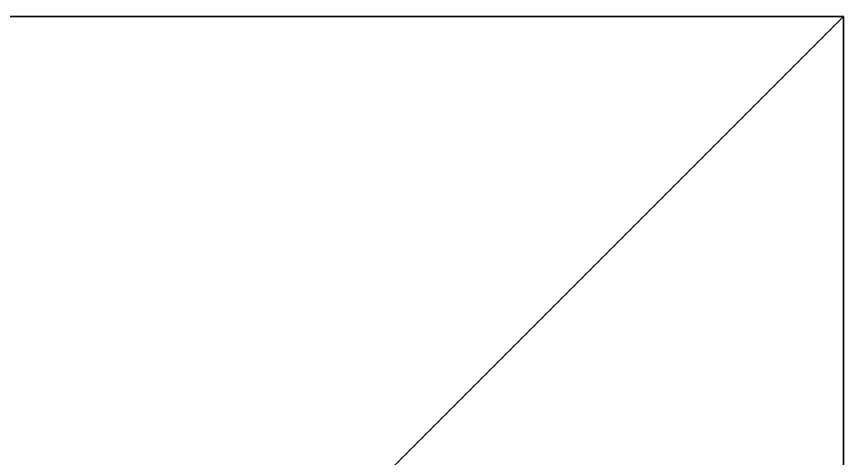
# Model space of a CAD drawing. Extents: x -150 to 2334, y -150 to 2984.
# Drawn here: x 2060.2 to 2334, y 2837.7 to 2984 of the extents above; entities that cross this region are included whole.
import ezdxf

# ---------------------------------------------------------------- set-up
doc = ezdxf.new("R2010")
doc.units = 0
for name, color, linetype in [('LAYER0', 7, 'CONTINUOUS'), ('LAYER3', 7, 'CONTINUOUS'), ('LAYER4', 7, 'CONTINUOUS')]:
    doc.layers.add(name, color=color, linetype=linetype)

msp = doc.modelspace()

# ---------------------------------------------------------------- linework, layer by layer
at = {"layer": 'LAYER0', "invisible_edges": 1}
for points in [[(2334, 2984, -5), (-150, -150, -5), (-150, 2984, -5), (2334, 2984, -5)], [(-150, -150, -5), (2334, 2984, -5), (2334, -150, -5), (-150, -150, -5)], [(-150, 2984), (2334, 2984, -5), (-150, 2984, -5), (-150, 2984)], [(2334, 2984, -5), (-150, 2984), (2334, 2984), (2334, 2984, -5)], [(2334, -150), (-150, 2984), (-150, -150), (2334, -150)], [(-150, 2984), (2334, -150), (2334, 2984), (-150, 2984)], [(2334, 2984, -5), (2334, -150), (2334, -150, -5), (2334, 2984, -5)], [(2334, -150), (2334, 2984, -5), (2334, 2984), (2334, -150)]]:
    msp.add_3dface(points, dxfattribs=at)
at = {"layer": 'LAYER3', "invisible_edges": 1}
for points in [[(2334, 2984), (2184, 0), (2184, 2834), (2334, 2984)], [(2184, 0), (2334, 2984), (2334, -150), (2184, 0)], [(2334, 2984, 2400), (2184, 2834), (2184, 2834, 2400), (2334, 2984, 2400)], [(2184, 2834), (2334, 2984, 2400), (2334, 2984), (2184, 2834)], [(2184, 2834, 2400), (2334, -150, 2400), (2334, 2984, 2400), (2184, 2834, 2400)], [(2334, 2984), (2334, -150, 2400), (2334, -150), (2334, 2984)], [(2334, -150, 2400), (2334, 2984), (2334, 2984, 2400), (2334, -150, 2400)]]:
    msp.add_3dface(points, dxfattribs=at)
at = {"layer": 'LAYER4'}
for points, invisible_edges in [([(2334, 2984), (0, 2834), (-150, 2984), (2334, 2984)], 1), ([(2334, 2984, 2400), (1656, 2984, 1950), (-150, 2984, 2400), (2334, 2984, 2400)], 3), ([(-150, 2984), (539, 2984, 1099), (2334, 2984), (-150, 2984)], 3), ([(0, 2834, 2400), (2334, 2984, 2400), (-150, 2984, 2400), (0, 2834, 2400)], 1), ([(0, 2834), (2334, 2984), (2184, 2834), (0, 2834)], 1), ([(2334, 2984, 2400), (0, 2834, 2400), (2184, 2834, 2400), (2334, 2984, 2400)], 1), ([(1656, 2984, 1099), (2334, 2984), (539, 2984, 1099), (1656, 2984, 1099)], 3), ([(2334, 2984, 2400), (1656, 2984, 1099), (1656, 2984, 1950), (2334, 2984, 2400)], 5), ([(2334, 2984), (1656, 2984, 1099), (2334, 2984, 2400), (2334, 2984)], 3), ([(2334, 2984), (2184, 2834, 2400), (2184, 2834), (2334, 2984)], 1), ([(2184, 2834, 2400), (2334, 2984), (2334, 2984, 2400), (2184, 2834, 2400)], 1)]:
    msp.add_3dface(points, dxfattribs=dict(at, invisible_edges=invisible_edges))

doc.saveas('drawing.dxf')
